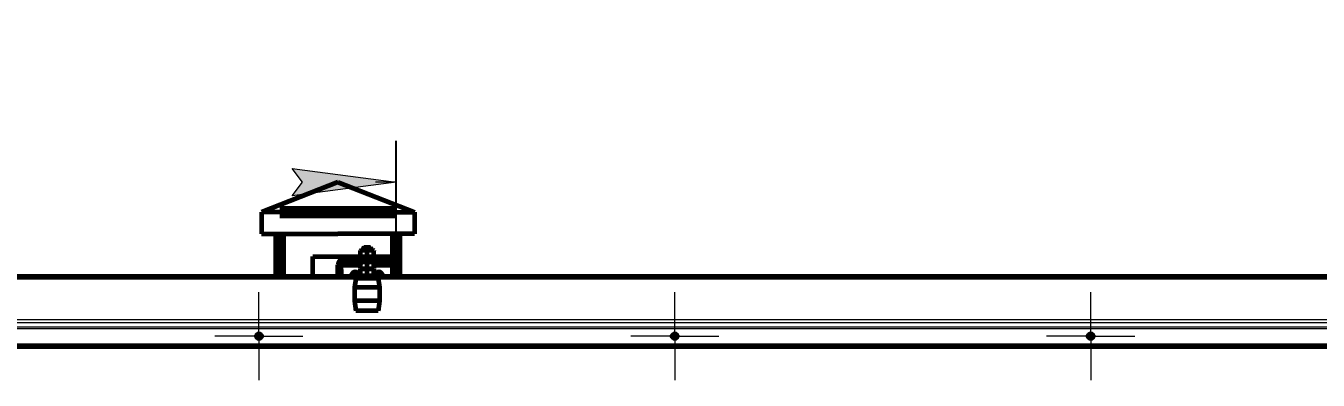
# Model space of a CAD drawing. Header units: millimetres. Extents: x 0 to 594, y 0 to 420.
# Drawn here: x 346.9 to 409, y 162 to 179 of the extents above; entities that cross this region are included whole.
import ezdxf

# ---------------------------------------------------------------- set-up
doc = ezdxf.new("R2010")
doc.units = ezdxf.units.MM
for name, pattern in [('K5LT_AXLED', [19.5, 15, -1.5, 1.5, -1.5]), ('K5LT_BASIC', [0]), ('K5LT_THIN', [0])]:
    doc.linetypes.add(name, pattern=pattern)
doc.layers.add('LAYER', color=7, linetype='Continuous')
doc.layers.add('Системный слой', color=7, linetype='Continuous')
doc.styles.add('KDIMTEXTSTYLE', font='GOST_AU.SHX', dxfattribs={"width": 0.96, "oblique": 15, "height": 5})
doc.dimstyles.new('KDIMSTYLE (0.04)', dxfattribs={"dimtxt": 5, "dimasz": 1, "dimexe": 2, "dimexo": 0, "dimgap": 1, "dimtad": 1, "dimlfac": 25, "dimtxsty": 'KDIMTEXTSTYLE', "dimsah": 1, "dimcen": 0, "dimdle": 1, "dimadec": 0, "dimazin": 0, "dimtfac": 0.667, "dimtmove": 0, "dimatfit": 3, "dimfxl": 1, "dimtvp": 1, "dimtolj": 1, "dimtzin": 0, "dimarcsym": 0})

# ---------------------------------------------------------------- blocks, each defined once
blk = doc.blocks.new('KDIMARROW_01')
at = {"layer": 'LAYER'}
blk.add_hatch(color=0, dxfattribs=at).paths.add_polyline_path([(0, 0), (-5, 0.658), (-4.5, 0), (-5, -0.658)])
at = {"layer": 'LAYER', "color": 0, "linetype": 'K5LT_THIN', "lineweight": 18}
for p, q in [((-4.5, 0), (-5, 0.658)), ((-5, 0.658), (0, 0)), ((0, 0), (-5, -0.658)), ((-5, -0.658), (-4.5, 0))]:
    blk.add_line(p, q, dxfattribs=at)
at = {"layer": 'Системный слой', "color": 0, "linetype": 'K5LT_THIN', "lineweight": 18}
blk.add_line((0, 0), (-1, 0), dxfattribs=at)
blk = doc.blocks.new('U599')
at = {"layer": 'Системный слой', "color": 30, "linetype": 'K5LT_AXLED', "lineweight": 18, "true_color": 0xff8000}
for q in [(398.103, 166.21), (395.983, 164.09), (398.103, 161.97), (400.223, 164.09)]:
    blk.add_line((398.103, 164.09), q, dxfattribs=at)
blk = doc.blocks.new('U598')
at = {"layer": 'Системный слой', "color": 5, "linetype": 'K5LT_BASIC', "lineweight": 60, "true_color": 0x0000ff}
for radius in [0.12, 0.03]:
    blk.add_circle((398.103, 164.09), radius, dxfattribs=at)
at = {"layer": 'Системный слой'}
blk.add_blockref('U599', (0, 0), dxfattribs=at)
blk = doc.blocks.new('U601')
at = {"layer": 'Системный слой', "color": 30, "linetype": 'K5LT_AXLED', "lineweight": 18, "true_color": 0xff8000}
for q in [(378.103, 166.21), (375.983, 164.09), (378.103, 161.97), (380.223, 164.09)]:
    blk.add_line((378.103, 164.09), q, dxfattribs=at)
blk = doc.blocks.new('U600')
at = {"layer": 'Системный слой', "color": 5, "linetype": 'K5LT_BASIC', "lineweight": 60, "true_color": 0x0000ff}
for radius in [0.12, 0.03]:
    blk.add_circle((378.103, 164.09), radius, dxfattribs=at)
at = {"layer": 'Системный слой'}
blk.add_blockref('U601', (0, 0), dxfattribs=at)
blk = doc.blocks.new('U603')
at = {"layer": 'Системный слой', "color": 30, "linetype": 'K5LT_AXLED', "lineweight": 18, "true_color": 0xff8000}
for q in [(358.103, 166.21), (355.983, 164.09), (358.103, 161.97), (360.223, 164.09)]:
    blk.add_line((358.103, 164.09), q, dxfattribs=at)
blk = doc.blocks.new('U602')
at = {"layer": 'Системный слой', "color": 5, "linetype": 'K5LT_BASIC', "lineweight": 60, "true_color": 0x0000ff}
for radius in [0.12, 0.03]:
    blk.add_circle((358.103, 164.09), radius, dxfattribs=at)
at = {"layer": 'Системный слой'}
blk.add_blockref('U603', (0, 0), dxfattribs=at)
blk = doc.blocks.new('U654')
at = {"layer": 'Системный слой', "color": 5, "linetype": 'K5LT_BASIC', "lineweight": 60, "true_color": 0x0000ff}
for p, q in [((362.223, 167.825), (364.383, 167.825)), ((362.903, 167.825), (362.903, 167.905)), ((362.903, 167.905), (362.959, 167.905)), ((362.959, 167.905), (363.703, 167.905)), ((362.983, 168.223), (363.013, 168.241)), ((362.983, 168.195), (362.983, 168.223)), ((362.983, 167.951), (362.983, 168.195)), ((362.983, 167.922), (362.983, 167.951)), ((363.013, 167.905), (362.983, 167.922)), ((363.051, 168.241), (363.013, 168.241)), ((363.593, 168.241), (363.051, 168.241)), ((363.143, 168.353), (363.103, 168.313)), ((363.14, 168.313), (363.103, 168.313)), ((363.14, 168.313), (363.103, 168.313)), ((363.103, 168.313), (363.103, 168.241)), ((363.14, 168.313), (363.103, 168.313)), ((363.503, 168.313), (363.14, 168.313)), ((363.503, 168.313), (363.14, 168.313)), ((363.503, 168.313), (363.14, 168.313)), ((363.173, 168.353), (363.143, 168.353)), ((363.463, 168.353), (363.173, 168.353)), ((363.303, 167.951), (363.303, 168.195)), ((363.463, 168.353), (363.503, 168.313)), ((363.503, 168.313), (363.503, 168.241)), ((363.623, 168.223), (363.593, 168.241)), ((363.593, 167.905), (363.623, 167.922)), ((363.623, 168.223), (363.623, 168.195)), ((363.623, 167.951), (363.623, 168.195)), ((363.623, 167.951), (363.623, 167.922)), ((363.703, 167.825), (363.703, 167.905)), ((361.903, 167.305), (361.903, 167.505)), ((361.903, 167.105), (361.903, 167.305)), ((362.063, 167.305), (362.063, 167.505)), ((362.063, 167.505), (362.223, 167.505)), ((362.063, 167.305), (362.063, 167.105)), ((362.223, 167.665), (364.383, 167.665)), ((362.223, 167.505), (362.983, 167.505)), ((362.983, 167.647), (363.013, 167.665)), ((362.983, 167.619), (362.983, 167.647)), ((362.983, 167.375), (362.983, 167.619)), ((362.983, 167.346), (362.983, 167.375)), ((363.013, 167.329), (362.983, 167.346)), ((362.983, 167.311), (363.013, 167.329)), ((362.983, 167.283), (362.983, 167.311)), ((362.983, 167.039), (362.983, 167.283)), ((363.593, 167.329), (363.013, 167.329)), ((363.593, 167.329), (363.013, 167.329)), ((363.303, 167.375), (363.303, 167.619)), ((363.303, 167.039), (363.303, 167.283)), ((363.623, 167.647), (363.593, 167.665)), ((363.593, 167.329), (363.623, 167.346)), ((363.623, 167.311), (363.593, 167.329)), ((363.623, 167.647), (363.623, 167.619)), ((363.623, 167.375), (363.623, 167.619)), ((363.623, 167.505), (364.383, 167.505)), ((363.623, 167.375), (363.623, 167.346)), ((363.623, 167.311), (363.623, 167.283)), ((363.623, 167.039), (363.623, 167.283)), ((364.383, 167.505), (364.543, 167.505)), ((364.543, 167.505), (364.543, 167.305)), ((364.543, 167.105), (364.543, 167.305)), ((364.703, 167.505), (364.703, 167.305)), ((364.703, 167.305), (364.703, 167.105)), ((361.903, 166.97), (361.903, 167.105)), ((362.063, 167.105), (361.903, 167.105)), ((362.063, 167.105), (362.063, 166.97)), ((362.543, 166.97), (362.543, 166.985)), ((362.764, 166.873), (362.703, 166.433)), ((363.841, 166.873), (362.764, 166.873)), ((362.903, 166.913), (362.903, 166.993)), ((362.903, 166.993), (363.647, 166.993)), ((362.903, 166.913), (363.647, 166.913)), ((362.983, 167.01), (362.983, 167.039)), ((363.013, 166.993), (362.983, 167.01)), ((363.023, 166.913), (363.023, 166.873)), ((363.583, 166.913), (363.583, 166.873)), ((363.593, 166.993), (363.623, 167.01)), ((363.623, 167.039), (363.623, 167.01)), ((363.647, 166.993), (363.703, 166.993)), ((363.647, 166.913), (363.703, 166.913)), ((363.703, 166.913), (363.703, 166.993)), ((363.841, 166.873), (363.903, 166.433)), ((364.063, 166.985), (364.063, 166.97)), ((364.543, 166.97), (364.543, 167.105)), ((364.543, 167.105), (364.703, 167.105)), ((364.703, 167.105), (364.703, 166.97)), ((362.703, 166.433), (362.703, 165.793)), ((363.903, 166.433), (362.703, 166.433)), ((363.903, 166.433), (363.903, 165.793)), ((362.703, 165.793), (362.77, 165.313)), ((363.903, 165.793), (362.703, 165.793)), ((363.835, 165.313), (362.77, 165.313)), ((362.963, 165.313), (362.963, 165.313)), ((363.027, 165.313), (362.963, 165.313)), ((363.643, 165.313), (363.027, 165.313)), ((363.263, 165.313), (363.263, 165.305)), ((363.343, 165.305), (363.343, 165.313)), ((363.643, 165.313), (363.643, 165.313)), ((363.903, 165.793), (363.835, 165.313))]:
    blk.add_line(p, q, dxfattribs=at)
at = {"layer": 'Системный слой', "color": 7, "linetype": 'K5LT_THIN', "lineweight": 18}
for p, q in [((363.123, 168.313), (363.123, 168.241)), ((363.123, 168.313), (363.123, 168.241)), ((363.483, 168.313), (363.483, 168.241)), ((363.483, 168.313), (363.483, 168.241))]:
    blk.add_line(p, q, dxfattribs=at)
at = {"layer": 'Системный слой', "color": 5, "linetype": 'K5LT_BASIC', "lineweight": 60, "true_color": 0x0000ff}
for centre, radius, start, end in [((362.223, 167.505), 0.32, 90, 180), ((364.383, 167.505), 0.32, 0, 90), ((362.223, 167.505), 0.16, 90, 180), ((362.743, 166.985), 0.2, 2.29245, 180), ((363.863, 166.985), 0.2, 0, 177.70755), ((364.383, 167.505), 0.16, 0, 90)]:
    blk.add_arc(centre, radius, start, end, dxfattribs=at)
for points in [[(363.303, 168.195), (363.285, 168.201), (363.257, 168.209), (363.223, 168.216), (363.201, 168.22), (363.181, 168.222), (363.163, 168.223), (363.145, 168.223), (363.126, 168.223), (363.108, 168.222), (363.086, 168.22), (363.059, 168.215), (363.023, 168.207), (362.997, 168.2), (362.983, 168.195)], [(362.983, 167.951), (363.001, 167.945), (363.028, 167.937), (363.062, 167.929), (363.085, 167.926), (363.104, 167.924), (363.122, 167.922), (363.14, 167.922), (363.159, 167.922), (363.177, 167.923), (363.199, 167.926), (363.226, 167.93), (363.262, 167.938), (363.288, 167.946), (363.303, 167.951)], [(363.623, 168.195), (363.605, 168.201), (363.577, 168.209), (363.543, 168.216), (363.521, 168.22), (363.501, 168.222), (363.483, 168.223), (363.465, 168.223), (363.446, 168.223), (363.428, 168.222), (363.406, 168.22), (363.379, 168.215), (363.343, 168.207), (363.317, 168.2), (363.303, 168.195)], [(363.303, 167.951), (363.321, 167.945), (363.348, 167.937), (363.382, 167.929), (363.405, 167.926), (363.424, 167.924), (363.442, 167.922), (363.46, 167.922), (363.479, 167.922), (363.497, 167.923), (363.519, 167.926), (363.546, 167.93), (363.582, 167.938), (363.608, 167.946), (363.623, 167.951)], [(363.303, 167.619), (363.285, 167.625), (363.257, 167.633), (363.223, 167.64), (363.201, 167.644), (363.181, 167.646), (363.163, 167.647), (363.145, 167.647), (363.126, 167.647), (363.108, 167.646), (363.086, 167.644), (363.059, 167.639), (363.023, 167.631), (362.997, 167.624), (362.983, 167.619)], [(362.983, 167.375), (363.001, 167.369), (363.028, 167.361), (363.062, 167.353), (363.085, 167.35), (363.104, 167.348), (363.122, 167.346), (363.14, 167.346), (363.159, 167.346), (363.177, 167.347), (363.199, 167.35), (363.226, 167.354), (363.262, 167.362), (363.288, 167.37), (363.303, 167.375)], [(363.303, 167.283), (363.285, 167.289), (363.257, 167.297), (363.223, 167.304), (363.201, 167.308), (363.181, 167.31), (363.163, 167.311), (363.145, 167.311), (363.126, 167.311), (363.108, 167.31), (363.086, 167.308), (363.059, 167.303), (363.023, 167.295), (362.997, 167.288), (362.983, 167.283)], [(363.623, 167.619), (363.605, 167.625), (363.577, 167.633), (363.543, 167.64), (363.521, 167.644), (363.501, 167.646), (363.483, 167.647), (363.465, 167.647), (363.446, 167.647), (363.428, 167.646), (363.406, 167.644), (363.379, 167.639), (363.343, 167.631), (363.317, 167.624), (363.303, 167.619)], [(363.303, 167.375), (363.321, 167.369), (363.348, 167.361), (363.382, 167.353), (363.405, 167.35), (363.424, 167.348), (363.442, 167.346), (363.46, 167.346), (363.479, 167.346), (363.497, 167.347), (363.519, 167.35), (363.546, 167.354), (363.582, 167.362), (363.608, 167.37), (363.623, 167.375)], [(363.623, 167.283), (363.605, 167.289), (363.577, 167.297), (363.543, 167.304), (363.521, 167.308), (363.501, 167.31), (363.483, 167.311), (363.465, 167.311), (363.446, 167.311), (363.428, 167.31), (363.406, 167.308), (363.379, 167.303), (363.343, 167.295), (363.317, 167.288), (363.303, 167.283)], [(362.983, 167.039), (363.001, 167.033), (363.028, 167.025), (363.062, 167.017), (363.085, 167.014), (363.104, 167.012), (363.122, 167.01), (363.14, 167.01), (363.159, 167.01), (363.177, 167.011), (363.199, 167.014), (363.226, 167.018), (363.262, 167.026), (363.288, 167.034), (363.303, 167.039)], [(363.303, 167.039), (363.321, 167.033), (363.348, 167.025), (363.382, 167.017), (363.405, 167.014), (363.424, 167.012), (363.442, 167.01), (363.46, 167.01), (363.479, 167.01), (363.497, 167.011), (363.519, 167.014), (363.546, 167.018), (363.582, 167.026), (363.608, 167.034), (363.623, 167.039)]]:
    blk.add_open_spline(points, degree=3, knots=[0, 0, 0, 0, 2.598015, 3.881107, 4.839601, 5.73075, 6.542456, 7.383598, 8.245263, 9.112845, 9.974779, 11.253998, 12.931751, 15, 15, 15, 15], dxfattribs=at)

msp = doc.modelspace()

# ---------------------------------------------------------------- linework, layer by layer
at = {"layer": 'Системный слой', "color": 5, "linetype": 'K5LT_BASIC', "lineweight": 60, "true_color": 0x0000ff}
for p, q in [((361.9026, 171.49944), (358.2226, 170.05944)), ((361.9026, 171.49944), (365.5826, 170.05944)), ((361.9026, 170.05944), (358.2226, 170.05944)), ((358.2226, 170.05944), (358.2226, 169.01944)), ((361.9026, 170.05944), (365.5826, 170.05944)), ((365.5826, 170.05944), (365.5826, 169.01944)), ((358.2226, 169.01944), (361.9026, 169.01944)), ((365.5826, 169.01944), (361.9026, 169.01944)), ((360.7026, 167.92038), (362.9826, 167.92201)), ((360.7026, 166.97038), (360.7026, 167.92038)), ((363.61978, 167.92038), (364.7026, 167.92038)), ((364.7026, 166.97038), (364.7026, 167.92038)), ((362.9026, 166.97038), (337.1026, 166.97038)), ((462.1026, 166.97038), (363.7026, 166.97038)), ((459.58005, 163.61838), (340.73802, 163.61838)), ((459.6048, 163.57038), (340.74824, 163.57038))]:
    msp.add_line(p, q, dxfattribs=at)
at = {"layer": 'Системный слой', "color": 7, "linetype": 'K5LT_THIN', "lineweight": 18}
for p, q in [((462.1026, 166.83038), (337.1026, 166.83038)), ((462.1026, 164.86928), (337.1026, 164.86928)), ((462.1026, 164.73229), (337.1026, 164.73229)), ((459.5726, 164.43827), (339.6326, 164.43827)), ((458.85397, 164.52829), (340.35122, 164.52829)), ((459.5726, 163.71038), (340.71633, 163.71038))]:
    msp.add_line(p, q, dxfattribs=at)
at = {"layer": 'Системный слой', "color": 5, "linetype": 'K5LT_BASIC', "true_color": 0x0000ff, "const_width": 0.6}
for points in [[(359.1026, 170.05944), (364.7026, 170.05944)], [(359.1026, 169.01944), (359.1026, 166.97038)], [(364.7026, 169.01944), (364.7026, 166.97038)]]:
    msp.add_lwpolyline(points, dxfattribs=at)

# ---------------------------------------------------------------- block references
at = {"layer": 'Системный слой'}
for name in ['U654', 'U602', 'U600', 'U598']:
    msp.add_blockref(name, (0, 0), dxfattribs=at)

# ---------------------------------------------------------------- dimensions: what is measured, and where the dimension line sits
at = {"layer": 'Системный слой', "color": 7}
msp.add_linear_dim(base=(364.7026, 171.49944), p1=(464.7026, 169.01944), p2=(364.7026, 169.01944), location=(414.7026, 171.49944), text='\\H5.0;\\W0.965;\\Q15;\\H5.0;\\W0.965;\\Q15;\\Q15;B', dimstyle='KDIMSTYLE (0.04)', override={"dimexo": 0, "dimblk1": 'KDIMARROW_01', "dimblk2": 'KDIMARROW_01', "dimse1": 0, "dimse2": 0, "dimclrt": 7, "dimtolj": 1}, dxfattribs=at).render()

doc.saveas('drawing.dxf')
